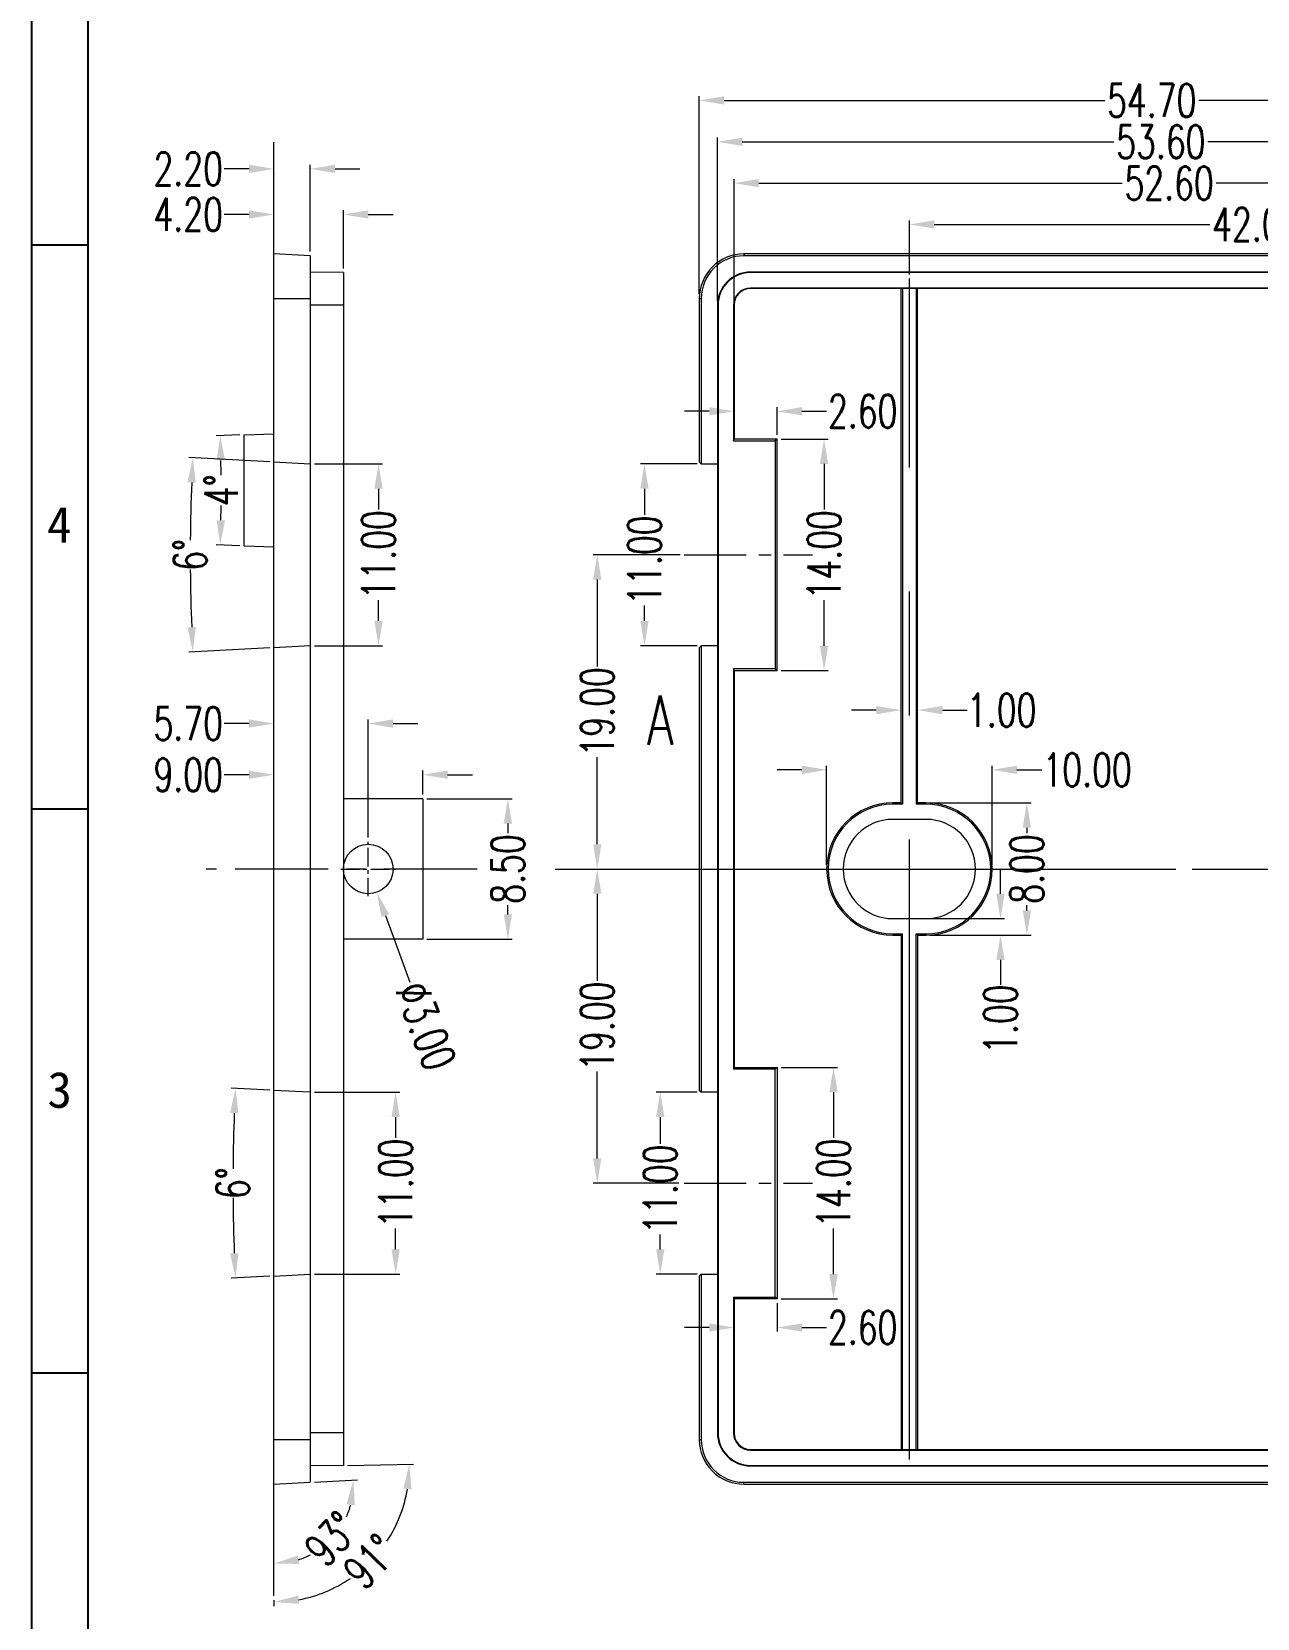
# Model space of a CAD drawing. Header units: millimetres. Extents: x 52832 to 53470, y -6025 to -5739.
# Drawn here: x 52835.3 to 52909.4, y -5965.3 to -5869.3 of the extents above; entities that cross this region are included whole.
import ezdxf
from ezdxf.enums import TextEntityAlignment as Align

# ---------------------------------------------------------------- set-up
doc = ezdxf.new("R2010")
doc.units = ezdxf.units.MM
doc.linetypes.add('CENTER', pattern=[0.6, 0.375, -0.075, 0.075, -0.075])
doc.linetypes.add('DIVIDE', pattern=[31.75, 12.7, -6.35, 0, -6.35, 0, -6.35])
doc.layers.get('0').update_dxf_attribs({"linetype": 'CONTINUOUS'})
doc.layers.get('Defpoints').update_dxf_attribs({"linetype": 'CONTINUOUS'})
for name, color, linetype, lineweight in [('dim', 82, 'CONTINUOUS', 9), ('hatch', 4, 'CONTINUOUS', 9), ('part', 7, 'CONTINUOUS', 20)]:
    doc.layers.add(name, color=color, linetype=linetype, lineweight=lineweight)
doc.styles.get("Standard").update_dxf_attribs({"font": 'romans.shx', "width": 0.7})
doc.styles.add('宋体', font='SimSun.ttf', dxfattribs={"width": 0.7})
doc.dimstyles.new('03', dxfattribs={"dimscale": 0.5, "dimtxt": 4, "dimasz": 3, "dimexe": 0.5, "dimexo": 0.5, "dimgap": 0.09, "dimtad": 0, "dimzin": 0, "dimdsep": 46, "dimtxsty": 'Standard', "dimcen": 0, "dimclrd": 256, "dimclre": 256, "dimclrt": 6, "dimazin": 2, "dimtp": 0.01, "dimtm": 0.01, "dimtfac": 1, "dimtofl": 0, "dimtmove": 0, "dimatfit": 0, "dimfxl": 0, "dimtolj": 1, "dimtzin": 0, "dimlwd": -1, "dimlwe": -1, "dimarcsym": 0})

# ---------------------------------------------------------------- blocks, each defined once
blk = doc.blocks.new('*D811')
at = {"layer": 'Defpoints', "color": 0}
for p in [(52888.384, -5880.971), (52930.384, -5880.681), (52888.384, -5884.236)]:
    blk.add_point(p, dxfattribs=at)
at = {"layer": 'dim'}
for p, q in [((52888.384, -5883.986), (52888.384, -5880.721)), ((52889.884, -5880.971), (52906.539, -5880.971)), ((52928.884, -5880.971), (52912.229, -5880.971)), ((52930.384, -5880.931), (52930.384, -5881.221))]:
    blk.add_line(p, q, dxfattribs=at)
for points in [[(52889.884, -5880.721), (52889.884, -5881.221), (52888.384, -5880.971)], [(52928.884, -5880.721), (52928.884, -5881.221), (52930.384, -5880.971)]]:
    blk.add_solid(points, dxfattribs=at)
at = {"layer": 'dim', "color": 6, "insert": (52909.384, -5880.971), "char_height": 2, "attachment_point": 5}
blk.add_mtext('\\A1;42.00', dxfattribs=at)
blk = doc.blocks.new('*D812')
at = {"layer": 'Defpoints', "color": 0}
for p in [(52877.784, -5878.471), (52930.384, -5880.681), (52877.784, -5885.848)]:
    blk.add_point(p, dxfattribs=at)
at = {"layer": 'dim'}
for p, q in [((52877.784, -5885.598), (52877.784, -5878.221)), ((52930.384, -5880.431), (52930.384, -5878.221)), ((52879.284, -5878.471), (52901.239, -5878.471)), ((52928.884, -5878.471), (52906.929, -5878.471))]:
    blk.add_line(p, q, dxfattribs=at)
for points in [[(52879.284, -5878.221), (52879.284, -5878.721), (52877.784, -5878.471)], [(52928.884, -5878.221), (52928.884, -5878.721), (52930.384, -5878.471)]]:
    blk.add_solid(points, dxfattribs=at)
at = {"layer": 'dim', "color": 6, "insert": (52904.084, -5878.471), "char_height": 2, "attachment_point": 5}
blk.add_mtext('\\A1;52.60', dxfattribs=at)
blk = doc.blocks.new('*D813')
at = {"layer": 'Defpoints', "color": 0}
for p in [(52876.784, -5875.971), (52930.384, -5880.681), (52876.784, -5885.848)]:
    blk.add_point(p, dxfattribs=at)
at = {"layer": 'dim'}
for p, q in [((52876.784, -5885.598), (52876.784, -5875.721)), ((52878.284, -5875.971), (52900.739, -5875.971)), ((52928.884, -5875.971), (52906.429, -5875.971)), ((52930.384, -5880.431), (52930.384, -5875.721))]:
    blk.add_line(p, q, dxfattribs=at)
for points in [[(52878.284, -5875.721), (52878.284, -5876.221), (52876.784, -5875.971)], [(52928.884, -5875.721), (52928.884, -5876.221), (52930.384, -5875.971)]]:
    blk.add_solid(points, dxfattribs=at)
at = {"layer": 'dim', "color": 6, "insert": (52903.584, -5875.971), "char_height": 2, "attachment_point": 5}
blk.add_mtext('\\A1;53.60', dxfattribs=at)
blk = doc.blocks.new('*D814')
at = {"layer": 'Defpoints', "color": 0}
for p in [(52875.684, -5873.471), (52930.384, -5880.681), (52875.684, -5885.443)]:
    blk.add_point(p, dxfattribs=at)
at = {"layer": 'dim'}
for p, q in [((52875.684, -5885.193), (52875.684, -5873.221)), ((52877.184, -5873.471), (52900.189, -5873.471)), ((52928.884, -5873.471), (52905.879, -5873.471)), ((52930.384, -5880.431), (52930.384, -5873.221))]:
    blk.add_line(p, q, dxfattribs=at)
for points in [[(52877.184, -5873.221), (52877.184, -5873.721), (52875.684, -5873.471)], [(52928.884, -5873.221), (52928.884, -5873.721), (52930.384, -5873.471)]]:
    blk.add_solid(points, dxfattribs=at)
at = {"layer": 'dim', "color": 6, "insert": (52903.034, -5873.471), "char_height": 2, "attachment_point": 5}
blk.add_mtext('\\A1;54.70', dxfattribs=at)
blk = doc.blocks.new('*D838')
at = {"layer": 'Defpoints', "color": 0}
for p in [(52883.384, -5913.95), (52883.384, -5919.948), (52893.384, -5919.948)]:
    blk.add_point(p, dxfattribs=at)
at = {"layer": 'dim'}
for p, q in [((52883.384, -5919.698), (52883.384, -5913.7)), ((52893.384, -5919.698), (52893.384, -5913.7)), ((52881.884, -5913.95), (52880.384, -5913.95)), ((52894.884, -5913.95), (52896.384, -5913.95))]:
    blk.add_line(p, q, dxfattribs=at)
for points in [[(52881.884, -5913.7), (52881.884, -5914.2), (52883.384, -5913.95)], [(52894.884, -5913.7), (52894.884, -5914.2), (52893.384, -5913.95)]]:
    blk.add_solid(points, dxfattribs=at)
at = {"layer": 'dim', "color": 6, "insert": (52899.129, -5913.95), "char_height": 2, "attachment_point": 5}
blk.add_mtext('\\A1;10.00', dxfattribs=at)
blk = doc.blocks.new('*D839')
at = {"layer": 'Defpoints', "color": 0}
for p in [(52889.384, -5915.948), (52889.384, -5923.948), (52895.485, -5923.948)]:
    blk.add_point(p, dxfattribs=at)
at = {"layer": 'dim'}
for p, q in [((52889.634, -5915.948), (52895.735, -5915.948)), ((52895.485, -5917.448), (52895.485, -5917.77)), ((52895.485, -5922.448), (52895.485, -5922.127)), ((52889.634, -5923.948), (52895.735, -5923.948))]:
    blk.add_line(p, q, dxfattribs=at)
for points in [[(52895.235, -5917.448), (52895.735, -5917.448), (52895.485, -5915.948)], [(52895.235, -5922.448), (52895.735, -5922.448), (52895.485, -5923.948)]]:
    blk.add_solid(points, dxfattribs=at)
at = {"layer": 'dim', "color": 6, "insert": (52895.485, -5919.948), "char_height": 2, "attachment_point": 5, "rotation": 90}
blk.add_mtext('\\A1;8.00', dxfattribs=at)
blk = doc.blocks.new('*D840')
at = {"layer": 'Defpoints', "color": 0}
for p in [(52889.384, -5922.948), (52889.384, -5923.948), (52893.889, -5923.948)]:
    blk.add_point(p, dxfattribs=at)
at = {"layer": 'dim'}
for p, q in [((52893.889, -5921.448), (52893.889, -5919.948)), ((52889.634, -5922.948), (52894.139, -5922.948)), ((52889.634, -5923.948), (52894.139, -5923.948)), ((52893.889, -5925.448), (52893.889, -5926.948))]:
    blk.add_line(p, q, dxfattribs=at)
for points in [[(52893.639, -5921.448), (52894.139, -5921.448), (52893.889, -5922.948)], [(52893.639, -5925.448), (52894.139, -5925.448), (52893.889, -5923.948)]]:
    blk.add_solid(points, dxfattribs=at)
at = {"layer": 'dim', "color": 6, "insert": (52893.889, -5929.027), "char_height": 2, "attachment_point": 5, "rotation": 90}
blk.add_mtext('\\A1;1.00', dxfattribs=at)
blk = doc.blocks.new('*D841')
at = {"layer": 'Defpoints', "color": 0}
for p in [(52887.884, -5910.34), (52888.884, -5910.34), (52888.884, -5910.34)]:
    blk.add_point(p, dxfattribs=at)
at = {"layer": 'dim'}
for p, q in [((52886.384, -5910.34), (52884.884, -5910.34)), ((52890.384, -5910.34), (52891.884, -5910.34))]:
    blk.add_line(p, q, dxfattribs=at)
for points in [[(52886.384, -5910.09), (52886.384, -5910.59), (52887.884, -5910.34)], [(52890.384, -5910.09), (52890.384, -5910.59), (52888.884, -5910.34)]]:
    blk.add_solid(points, dxfattribs=at)
at = {"layer": 'dim', "color": 6, "insert": (52893.963, -5910.34), "char_height": 2, "attachment_point": 5}
blk.add_mtext('\\A1;1.00', dxfattribs=at)
blk = doc.blocks.new('*D854')
at = {"layer": 'Defpoints', "color": 0}
for p in [(52869.518, -5919.948), (52869.518, -5919.948), (52874.701, -5938.948)]:
    blk.add_point(p, dxfattribs=at)
at = {"layer": 'dim'}
for p, q in [((52869.518, -5921.448), (52869.518, -5926.703)), ((52869.518, -5937.448), (52869.518, -5932.193)), ((52874.451, -5938.948), (52869.268, -5938.948))]:
    blk.add_line(p, q, dxfattribs=at)
for points in [[(52869.268, -5921.448), (52869.768, -5921.448), (52869.518, -5919.948)], [(52869.268, -5937.448), (52869.768, -5937.448), (52869.518, -5938.948)]]:
    blk.add_solid(points, dxfattribs=at)
at = {"layer": 'dim', "color": 6, "insert": (52869.518, -5929.448), "char_height": 2, "attachment_point": 5, "rotation": 90}
blk.add_mtext('\\A1;19.00', dxfattribs=at)
blk = doc.blocks.new('*D855')
at = {"layer": 'Defpoints', "color": 0}
for p in [(52874.775, -5900.948), (52869.518, -5919.948), (52869.518, -5919.948)]:
    blk.add_point(p, dxfattribs=at)
at = {"layer": 'dim'}
for p, q in [((52874.525, -5900.948), (52869.268, -5900.948)), ((52869.518, -5902.448), (52869.518, -5907.703)), ((52869.518, -5918.448), (52869.518, -5913.193))]:
    blk.add_line(p, q, dxfattribs=at)
for points in [[(52869.268, -5902.448), (52869.768, -5902.448), (52869.518, -5900.948)], [(52869.268, -5918.448), (52869.768, -5918.448), (52869.518, -5919.948)]]:
    blk.add_solid(points, dxfattribs=at)
at = {"layer": 'dim', "color": 6, "insert": (52869.518, -5910.448), "char_height": 2, "attachment_point": 5, "rotation": 90}
blk.add_mtext('\\A1;19.00', dxfattribs=at)
blk = doc.blocks.new('*D856')
at = {"layer": 'Defpoints', "color": 0}
for p in [(52875.8, -5895.448), (52872.372, -5906.448), (52875.8, -5906.448)]:
    blk.add_point(p, dxfattribs=at)
at = {"layer": 'dim'}
for p, q in [((52875.55, -5895.448), (52872.122, -5895.448)), ((52872.372, -5896.948), (52872.372, -5898.524)), ((52872.372, -5904.948), (52872.372, -5904.014)), ((52875.55, -5906.448), (52872.122, -5906.448))]:
    blk.add_line(p, q, dxfattribs=at)
for points in [[(52872.122, -5896.948), (52872.622, -5896.948), (52872.372, -5895.448)], [(52872.122, -5904.948), (52872.622, -5904.948), (52872.372, -5906.448)]]:
    blk.add_solid(points, dxfattribs=at)
at = {"layer": 'dim', "color": 6, "insert": (52872.372, -5901.269), "char_height": 2, "attachment_point": 5, "rotation": 90}
blk.add_mtext('\\A1;11.00', dxfattribs=at)
blk = doc.blocks.new('*D857')
at = {"layer": 'Defpoints', "color": 0}
for p in [(52880.384, -5893.948), (52880.384, -5907.948), (52883.225, -5907.948)]:
    blk.add_point(p, dxfattribs=at)
at = {"layer": 'dim'}
for p, q in [((52880.634, -5893.948), (52883.475, -5893.948)), ((52883.225, -5895.448), (52883.225, -5898.203)), ((52883.225, -5906.448), (52883.225, -5903.693)), ((52880.634, -5907.948), (52883.475, -5907.948))]:
    blk.add_line(p, q, dxfattribs=at)
for points in [[(52882.975, -5895.448), (52883.475, -5895.448), (52883.225, -5893.948)], [(52882.975, -5906.448), (52883.475, -5906.448), (52883.225, -5907.948)]]:
    blk.add_solid(points, dxfattribs=at)
at = {"layer": 'dim', "color": 6, "insert": (52883.225, -5900.948), "char_height": 2, "attachment_point": 5, "rotation": 90}
blk.add_mtext('\\A1;14.00', dxfattribs=at)
blk = doc.blocks.new('*D858')
at = {"layer": 'Defpoints', "color": 0}
for p in [(52877.784, -5892.267), (52877.784, -5892.267), (52880.384, -5893.948)]:
    blk.add_point(p, dxfattribs=at)
at = {"layer": 'dim'}
for p, q in [((52876.284, -5892.267), (52874.784, -5892.267)), ((52880.384, -5893.698), (52880.384, -5892.017)), ((52881.884, -5892.267), (52883.384, -5892.267))]:
    blk.add_line(p, q, dxfattribs=at)
for points in [[(52876.284, -5892.017), (52876.284, -5892.517), (52877.784, -5892.267)], [(52881.884, -5892.017), (52881.884, -5892.517), (52880.384, -5892.267)]]:
    blk.add_solid(points, dxfattribs=at)
at = {"layer": 'dim', "color": 6, "insert": (52885.563, -5892.267), "char_height": 2, "attachment_point": 5}
blk.add_mtext('\\A1;2.60', dxfattribs=at)
blk = doc.blocks.new('*D859')
at = {"layer": 'Defpoints', "color": 0}
for p in [(52875.8, -5933.448), (52873.325, -5944.448), (52875.8, -5944.448)]:
    blk.add_point(p, dxfattribs=at)
at = {"layer": 'dim'}
for p, q in [((52875.55, -5933.448), (52873.075, -5933.448)), ((52873.325, -5934.948), (52873.325, -5936.558)), ((52873.325, -5942.948), (52873.325, -5942.048)), ((52875.55, -5944.448), (52873.075, -5944.448))]:
    blk.add_line(p, q, dxfattribs=at)
for points in [[(52873.075, -5934.948), (52873.575, -5934.948), (52873.325, -5933.448)], [(52873.075, -5942.948), (52873.575, -5942.948), (52873.325, -5944.448)]]:
    blk.add_solid(points, dxfattribs=at)
at = {"layer": 'dim', "color": 6, "insert": (52873.325, -5939.303), "char_height": 2, "attachment_point": 5, "rotation": 90}
blk.add_mtext('\\A1;11.00', dxfattribs=at)
blk = doc.blocks.new('*D860')
at = {"layer": 'Defpoints', "color": 0}
for p in [(52880.384, -5931.948), (52880.384, -5945.948), (52883.798, -5945.948)]:
    blk.add_point(p, dxfattribs=at)
at = {"layer": 'dim'}
for p, q in [((52880.634, -5931.948), (52884.048, -5931.948)), ((52883.798, -5933.448), (52883.798, -5936.203)), ((52883.798, -5944.448), (52883.798, -5941.693)), ((52880.634, -5945.948), (52884.048, -5945.948))]:
    blk.add_line(p, q, dxfattribs=at)
for points in [[(52883.548, -5933.448), (52884.048, -5933.448), (52883.798, -5931.948)], [(52883.548, -5944.448), (52884.048, -5944.448), (52883.798, -5945.948)]]:
    blk.add_solid(points, dxfattribs=at)
at = {"layer": 'dim', "color": 6, "insert": (52883.798, -5938.948), "char_height": 2, "attachment_point": 5, "rotation": 90}
blk.add_mtext('\\A1;14.00', dxfattribs=at)
blk = doc.blocks.new('*D861')
at = {"layer": 'Defpoints', "color": 0}
for p in [(52880.384, -5945.948), (52877.784, -5947.675), (52877.784, -5947.675)]:
    blk.add_point(p, dxfattribs=at)
at = {"layer": 'dim'}
for p, q in [((52880.384, -5946.198), (52880.384, -5947.925)), ((52876.284, -5947.675), (52874.784, -5947.675)), ((52881.884, -5947.675), (52883.384, -5947.675))]:
    blk.add_line(p, q, dxfattribs=at)
for points in [[(52876.284, -5947.425), (52876.284, -5947.925), (52877.784, -5947.675)], [(52881.884, -5947.425), (52881.884, -5947.925), (52880.384, -5947.675)]]:
    blk.add_solid(points, dxfattribs=at)
at = {"layer": 'dim', "color": 6, "insert": (52885.563, -5947.675), "char_height": 2, "attachment_point": 5}
blk.add_mtext('\\A1;2.60', dxfattribs=at)
blk = doc.blocks.new('*D893')
at = {"layer": 'Defpoints', "color": 0}
for p in [(52849.974, -5877.61), (52849.974, -5877.61), (52852.174, -5882.865)]:
    blk.add_point(p, dxfattribs=at)
at = {"layer": 'dim'}
for p, q in [((52852.174, -5882.615), (52852.174, -5877.36)), ((52848.474, -5877.61), (52846.974, -5877.61)), ((52853.674, -5877.61), (52855.174, -5877.61))]:
    blk.add_line(p, q, dxfattribs=at)
for points in [[(52848.474, -5877.36), (52848.474, -5877.86), (52849.974, -5877.61)], [(52853.674, -5877.36), (52853.674, -5877.86), (52852.174, -5877.61)]]:
    blk.add_solid(points, dxfattribs=at)
at = {"layer": 'dim', "color": 6, "insert": (52844.795, -5877.61), "char_height": 2, "attachment_point": 5}
blk.add_mtext('\\A1;2.20', dxfattribs=at)
blk = doc.blocks.new('*D894')
at = {"layer": 'Defpoints', "color": 0}
for p in [(52849.974, -5880.365), (52849.974, -5880.365), (52854.174, -5883.883)]:
    blk.add_point(p, dxfattribs=at)
at = {"layer": 'dim'}
for p, q in [((52854.174, -5883.633), (52854.174, -5880.115)), ((52848.474, -5880.365), (52846.974, -5880.365)), ((52855.674, -5880.365), (52857.174, -5880.365))]:
    blk.add_line(p, q, dxfattribs=at)
for points in [[(52848.474, -5880.115), (52848.474, -5880.615), (52849.974, -5880.365)], [(52855.674, -5880.115), (52855.674, -5880.615), (52854.174, -5880.365)]]:
    blk.add_solid(points, dxfattribs=at)
at = {"layer": 'dim', "color": 6, "insert": (52844.795, -5880.365), "char_height": 2, "attachment_point": 5}
blk.add_mtext('\\A1;4.20', dxfattribs=at)
blk = doc.blocks.new('*D895')
at = {"layer": 'Defpoints', "color": 0}
for p in [(52849.974, -5875.989), (52849.974, -5957.148), (52852.174, -5957.033), (52852.45, -5961.269), (52849.974, -5963.908)]:
    blk.add_point(p, dxfattribs=at)
at = {"layer": 'dim'}
blk.add_line((52852.423, -5957.02), (52855.024, -5956.884), dxfattribs=at)
for start, end in [(335.66774, 345.04812), (287.95188, 297.33226)]:
    blk.add_arc((52849.974, -5957.148), 4.807, start, end, dxfattribs=at)
for points in [[(52854.369, -5958.363), (52854.867, -5958.415), (52854.774, -5956.897)], [(52851.494, -5961.968), (52851.416, -5961.475), (52849.974, -5961.956)]]:
    blk.add_solid(points, dxfattribs=at)
at = {"layer": 'dim', "color": 6, "insert": (52853.461, -5960.457), "char_height": 2, "attachment_point": 5, "rotation": 46.5}
blk.add_mtext('\\A1;93°', dxfattribs=at)
blk = doc.blocks.new('*D896')
at = {"layer": 'Defpoints', "color": 0}
for p in [(52849.974, -5875.989), (52852.174, -5956.048), (52854.174, -5956.014), (52854.108, -5963.152), (52849.974, -5963.908)]:
    blk.add_point(p, dxfattribs=at)
at = {"layer": 'dim'}
for p, q in [((52854.424, -5956.009), (52858.408, -5955.94)), ((52849.974, -5964.158), (52849.974, -5964.523))]:
    blk.add_line(p, q, dxfattribs=at)
for start, end in [(326.61668, 350.48646), (280.51354, 304.38332)]:
    blk.add_arc((52849.974, -5956.087), 8.186, start, end, dxfattribs=at)
for points in [[(52857.798, -5957.421), (52858.296, -5957.458), (52858.158, -5955.944)], [(52851.49, -5964.384), (52851.444, -5963.887), (52849.974, -5964.273)]]:
    blk.add_solid(points, dxfattribs=at)
at = {"layer": 'dim', "color": 6, "insert": (52855.812, -5961.825), "char_height": 2, "attachment_point": 5, "rotation": 45.5}
blk.add_mtext('\\A1;91°', dxfattribs=at)
blk = doc.blocks.new('*D897')
at = {"layer": 'Defpoints', "color": 0}
for p in [(52852.174, -5933.448), (52852.174, -5944.448), (52857.331, -5944.448)]:
    blk.add_point(p, dxfattribs=at)
at = {"layer": 'dim'}
for p, q in [((52852.424, -5933.448), (52857.581, -5933.448)), ((52857.331, -5934.948), (52857.331, -5936.203)), ((52857.331, -5942.948), (52857.331, -5941.693)), ((52852.424, -5944.448), (52857.581, -5944.448))]:
    blk.add_line(p, q, dxfattribs=at)
for points in [[(52857.081, -5934.948), (52857.581, -5934.948), (52857.331, -5933.448)], [(52857.081, -5942.948), (52857.581, -5942.948), (52857.331, -5944.448)]]:
    blk.add_solid(points, dxfattribs=at)
at = {"layer": 'dim', "color": 6, "insert": (52857.331, -5938.948), "char_height": 2, "attachment_point": 5, "rotation": 90}
blk.add_mtext('\\A1;11.00', dxfattribs=at)
blk = doc.blocks.new('*D898')
at = {"layer": 'Defpoints', "color": 0}
for p in [(52849.974, -5933.333), (52852.174, -5933.448), (52847.516, -5937.035), (52852.174, -5944.448), (52849.974, -5944.564)]:
    blk.add_point(p, dxfattribs=at)
at = {"layer": 'dim'}
for p, q in [((52849.724, -5933.32), (52847.4, -5933.198)), ((52849.724, -5944.577), (52847.4, -5944.699))]:
    blk.add_line(p, q, dxfattribs=at)
for start, end in [(177.78401, 179.54091), (180.45909, 182.21599)]:
    blk.add_arc((52957.12, -5938.948), 109.621, start, end, dxfattribs=at)
for points in [[(52847.331, -5934.698), (52847.831, -5934.721), (52847.649, -5933.211)], [(52847.831, -5943.176), (52847.331, -5943.198), (52847.649, -5944.686)]]:
    blk.add_solid(points, dxfattribs=at)
at = {"layer": 'dim', "color": 6, "insert": (52847.499, -5938.948), "char_height": 2, "attachment_point": 5, "rotation": 90}
blk.add_mtext('\\A1;6°', dxfattribs=at)
blk = doc.blocks.new('*D899')
at = {"layer": 'Defpoints', "color": 0}
for p in [(52849.974, -5895.333), (52852.174, -5895.448), (52844.935, -5898.99), (52849.974, -5906.564), (52852.174, -5906.448)]:
    blk.add_point(p, dxfattribs=at)
at = {"layer": 'dim'}
for p, q in [((52849.724, -5895.32), (52844.822, -5895.063)), ((52849.724, -5906.577), (52844.822, -5906.834))]:
    blk.add_line(p, q, dxfattribs=at)
for start, end in [(177.76598, 179.55148), (180.44852, 182.23402)]:
    blk.add_arc((52957.12, -5900.948), 112.202, start, end, dxfattribs=at)
for points in [[(52844.753, -5896.563), (52845.253, -5896.586), (52845.072, -5895.076)], [(52845.253, -5905.311), (52844.753, -5905.334), (52845.072, -5906.821)]]:
    blk.add_solid(points, dxfattribs=at)
at = {"layer": 'dim', "color": 6, "insert": (52844.918, -5900.948), "char_height": 2, "attachment_point": 5, "rotation": 90}
blk.add_mtext('\\A1;6°', dxfattribs=at)
blk = doc.blocks.new('*D900')
at = {"layer": 'Defpoints', "color": 0}
for p in [(52848.174, -5893.688), (52849.974, -5893.625), (52846.779, -5898.152), (52848.174, -5900.409), (52849.974, -5900.472)]:
    blk.add_point(p, dxfattribs=at)
at = {"layer": 'dim'}
for p, q in [((52847.924, -5893.697), (52846.478, -5893.747)), ((52847.924, -5900.4), (52846.478, -5900.35))]:
    blk.add_line(p, q, dxfattribs=at)
for start, end in [(0.55078, 1.09378), (358.90622, 359.44922)]:
    blk.add_arc((52751.947, -5897.048), 94.839, start, end, dxfattribs=at)
for points in [[(52846.518, -5895.245), (52847.018, -5895.231), (52846.728, -5893.739)], [(52847.018, -5898.866), (52846.518, -5898.852), (52846.728, -5900.358)]]:
    blk.add_solid(points, dxfattribs=at)
at = {"layer": 'dim', "color": 6, "insert": (52846.785, -5897.048), "char_height": 2, "attachment_point": 5, "rotation": 90}
blk.add_mtext('\\A1;4°', dxfattribs=at)
blk = doc.blocks.new('*D901')
at = {"layer": 'Defpoints', "color": 0}
for p in [(52852.174, -5895.448), (52852.174, -5906.448), (52856.297, -5906.448)]:
    blk.add_point(p, dxfattribs=at)
at = {"layer": 'dim'}
for p, q in [((52852.424, -5895.448), (52856.547, -5895.448)), ((52856.297, -5896.948), (52856.297, -5898.203)), ((52856.297, -5904.948), (52856.297, -5903.693)), ((52852.424, -5906.448), (52856.547, -5906.448))]:
    blk.add_line(p, q, dxfattribs=at)
for points in [[(52856.047, -5896.948), (52856.547, -5896.948), (52856.297, -5895.448)], [(52856.047, -5904.948), (52856.547, -5904.948), (52856.297, -5906.448)]]:
    blk.add_solid(points, dxfattribs=at)
at = {"layer": 'dim', "color": 6, "insert": (52856.297, -5900.948), "char_height": 2, "attachment_point": 5, "rotation": 90}
blk.add_mtext('\\A1;11.00', dxfattribs=at)
blk = doc.blocks.new('*D902')
at = {"layer": 'Defpoints', "color": 0}
for p in [(52858.974, -5915.698), (52858.974, -5924.198), (52864.116, -5924.198)]:
    blk.add_point(p, dxfattribs=at)
at = {"layer": 'dim'}
for p, q in [((52859.224, -5915.698), (52864.366, -5915.698)), ((52864.116, -5917.198), (52864.116, -5917.77)), ((52864.116, -5922.698), (52864.116, -5922.127)), ((52859.224, -5924.198), (52864.366, -5924.198))]:
    blk.add_line(p, q, dxfattribs=at)
for points in [[(52863.866, -5917.198), (52864.366, -5917.198), (52864.116, -5915.698)], [(52863.866, -5922.698), (52864.366, -5922.698), (52864.116, -5924.198)]]:
    blk.add_solid(points, dxfattribs=at)
at = {"layer": 'dim', "color": 6, "insert": (52864.116, -5919.948), "char_height": 2, "attachment_point": 5, "rotation": 90}
blk.add_mtext('\\A1;8.50', dxfattribs=at)
blk = doc.blocks.new('*D903')
at = {"layer": 'Defpoints', "color": 0}
for p in [(52849.974, -5911.151), (52849.974, -5911.151), (52855.674, -5918.298)]:
    blk.add_point(p, dxfattribs=at)
at = {"layer": 'dim'}
for p, q in [((52855.674, -5918.048), (52855.674, -5910.901)), ((52848.474, -5911.151), (52846.974, -5911.151)), ((52857.174, -5911.151), (52858.674, -5911.151))]:
    blk.add_line(p, q, dxfattribs=at)
for points in [[(52848.474, -5910.901), (52848.474, -5911.401), (52849.974, -5911.151)], [(52857.174, -5910.901), (52857.174, -5911.401), (52855.674, -5911.151)]]:
    blk.add_solid(points, dxfattribs=at)
at = {"layer": 'dim', "color": 6, "insert": (52844.795, -5911.151), "char_height": 2, "attachment_point": 5}
blk.add_mtext('\\A1;5.70', dxfattribs=at)
blk = doc.blocks.new('*D904')
at = {"layer": 'Defpoints', "color": 0}
for p in [(52849.974, -5914.248), (52849.974, -5914.248), (52858.974, -5915.698)]:
    blk.add_point(p, dxfattribs=at)
at = {"layer": 'dim'}
for p, q in [((52848.474, -5914.248), (52846.974, -5914.248)), ((52858.974, -5915.448), (52858.974, -5913.998)), ((52860.474, -5914.248), (52861.974, -5914.248))]:
    blk.add_line(p, q, dxfattribs=at)
for points in [[(52848.474, -5913.998), (52848.474, -5914.498), (52849.974, -5914.248)], [(52860.474, -5913.998), (52860.474, -5914.498), (52858.974, -5914.248)]]:
    blk.add_solid(points, dxfattribs=at)
at = {"layer": 'dim', "color": 6, "insert": (52844.795, -5914.248), "char_height": 2, "attachment_point": 5}
blk.add_mtext('\\A1;9.00', dxfattribs=at)
blk = doc.blocks.new('*D905')
at = {"layer": 'Defpoints', "color": 0}
for p in [(52855.156, -5918.541), (52856.191, -5921.356)]:
    blk.add_point(p, dxfattribs=at)
at = {"layer": 'dim'}
blk.add_line((52856.709, -5922.764), (52858.19, -5926.793), dxfattribs=at)
blk.add_solid([(52856.943, -5922.678), (52856.474, -5922.85), (52856.191, -5921.356)], dxfattribs=at)
at = {"layer": 'dim', "color": 6, "insert": (52859.16, -5929.432), "char_height": 2, "attachment_point": 5, "rotation": 290.18487}
blk.add_mtext('\\A1;∅3.00', dxfattribs=at)
blk = doc.blocks.new('sa3l')
for p, q in [((11.66, 244.94), (5.83, 244.94)), ((11.66, 186.62), (5.83, 186.62)), ((11.66, 128.3), (5.83, 128.3))]:
    blk.add_line(p, q)
for points in [[(5.83, 5.83), (5.83, 484.06), (340.59, 484.06), (340.59, 5.83)], [(11.66, 11.66), (11.66, 478.22), (334.76, 478.22), (334.76, 11.66)]]:
    blk.add_lwpolyline(points, close=True)
at = {"style": '宋体'}
for s, p in [('4', (8.68, 216.01)), ('3', (8.72, 157.56))]:
    blk.add_text(s, height=3.73, dxfattribs=at).set_placement(p, align=Align.MIDDLE)

msp = doc.modelspace()

# ---------------------------------------------------------------- linework, layer by layer
at = {"layer": 'hatch', "linetype": 'DIVIDE', "ltscale": 0.5}
msp.add_line((52873.326, -5919.948), (52988.289, -5919.948), dxfattribs=at)
at = {"layer": 'hatch', "flags": 128}
msp.add_lwpolyline([(52873.326, -5919.948, 0, 0, 0), (52873.326, -5916.948, 0.9, 0, 0), (52873.326, -5913.948, 0, 0, 0)], format="xyseb", dxfattribs=at)
at = {"layer": 'part', "color": 1, "linetype": 'CENTER', "ltscale": 100}
for p, q in [((52849.974, -5963.908), (52849.974, -5875.989)), ((52888.384, -5955.661), (52888.384, -5884.236)), ((52866.98, -5919.948), (52997.841, -5919.948))]:
    msp.add_line(p, q, dxfattribs=at)
at = {"layer": 'part'}
for p, q in [((52849.974, -5957.147), (52849.974, -5882.748)), ((52852.174, -5882.865), (52849.974, -5882.749)), ((52852.174, -5882.865), (52852.174, -5957.033)), ((52878.379, -5882.748), (52878.379, -5882.864)), ((52955.663, -5882.748), (52878.379, -5882.748)), ((52955.631, -5882.864), (52878.379, -5882.865)), ((52854.174, -5883.883), (52852.174, -5883.848)), ((52854.174, -5883.883), (52854.174, -5956.014)), ((52878.784, -5883.883), (52878.784, -5883.848)), ((52981.984, -5883.848), (52878.784, -5883.848)), ((52981.984, -5883.883), (52878.784, -5883.883)), ((52878.784, -5884.814), (52878.784, -5884.848)), ((52981.984, -5884.814), (52878.784, -5884.814)), ((52887.884, -5884.848), (52878.784, -5884.848)), ((52887.884, -5884.848), (52887.972, -5884.831)), ((52887.884, -5915.948), (52887.884, -5884.848)), ((52887.972, -5884.831), (52887.972, -5916.036)), ((52887.972, -5884.831), (52888.797, -5884.831)), ((52888.797, -5884.831), (52888.797, -5916.036)), ((52888.884, -5884.848), (52888.797, -5884.831)), ((52888.884, -5915.948), (52888.884, -5884.848)), ((52971.884, -5884.848), (52888.884, -5884.848)), ((52849.974, -5885.443), (52852.174, -5885.443)), ((52854.174, -5885.848), (52852.174, -5885.848)), ((52875.684, -5885.443), (52875.684, -5895.333)), ((52875.684, -5885.443), (52875.8, -5885.443)), ((52875.8, -5885.443), (52875.8, -5895.448)), ((52876.784, -5885.848), (52876.784, -5954.048)), ((52876.819, -5885.848), (52876.784, -5885.848)), ((52876.819, -5885.848), (52876.819, -5954.048)), ((52877.749, -5885.848), (52877.749, -5894.053)), ((52877.749, -5885.848), (52877.784, -5885.848)), ((52877.784, -5885.848), (52877.784, -5893.948)), ((52848.174, -5893.688), (52849.974, -5893.625)), ((52848.174, -5900.409), (52848.174, -5893.688)), ((52877.749, -5894.053), (52877.784, -5893.948)), ((52877.749, -5894.053), (52880.279, -5894.053)), ((52880.384, -5893.948), (52877.784, -5893.948)), ((52880.384, -5893.948), (52880.279, -5894.053)), ((52880.279, -5894.053), (52880.279, -5907.844)), ((52880.384, -5907.948), (52880.384, -5893.948)), ((52849.974, -5895.333), (52852.174, -5895.448)), ((52875.684, -5895.333), (52875.8, -5895.448)), ((52875.8, -5895.448), (52876.784, -5895.448)), ((52848.174, -5900.409), (52849.974, -5900.472)), ((52852.174, -5906.448), (52849.974, -5906.564)), ((52875.8, -5906.448), (52875.684, -5906.564)), ((52875.684, -5906.564), (52875.684, -5933.333)), ((52875.8, -5906.448), (52875.8, -5933.448)), ((52876.784, -5906.448), (52875.8, -5906.448)), ((52877.749, -5907.844), (52877.749, -5932.053)), ((52877.784, -5907.948), (52877.749, -5907.844)), ((52880.279, -5907.844), (52877.749, -5907.844)), ((52877.784, -5907.948), (52877.784, -5931.948)), ((52877.784, -5907.948), (52880.384, -5907.948)), ((52880.384, -5907.948), (52880.279, -5907.844)), ((52858.974, -5915.698), (52854.174, -5915.698)), ((52858.974, -5915.698), (52858.974, -5924.198)), ((52887.384, -5916.036), (52887.384, -5915.948)), ((52887.884, -5915.948), (52887.384, -5915.948)), ((52887.972, -5916.036), (52887.384, -5916.036)), ((52887.884, -5915.948), (52887.972, -5916.036)), ((52888.884, -5915.948), (52888.797, -5916.036)), ((52889.384, -5916.036), (52888.797, -5916.036)), ((52889.384, -5915.948), (52888.884, -5915.948)), ((52889.384, -5916.036), (52889.384, -5915.948)), ((52889.384, -5916.948), (52887.384, -5916.948)), ((52887.384, -5922.948), (52889.384, -5922.948)), ((52858.974, -5924.198), (52854.174, -5924.198)), ((52887.384, -5923.861), (52887.384, -5923.948)), ((52887.384, -5923.861), (52887.972, -5923.861)), ((52887.384, -5923.948), (52887.884, -5923.948)), ((52887.884, -5923.948), (52887.972, -5923.861)), ((52887.884, -5923.948), (52887.884, -5955.048)), ((52887.972, -5955.066), (52887.972, -5923.861)), ((52888.797, -5955.066), (52888.797, -5923.861)), ((52888.884, -5923.948), (52888.797, -5923.861)), ((52888.797, -5923.861), (52889.384, -5923.861)), ((52888.884, -5923.948), (52888.884, -5955.048)), ((52888.884, -5923.948), (52889.384, -5923.948)), ((52889.384, -5923.861), (52889.384, -5923.948)), ((52877.784, -5931.948), (52877.749, -5932.053)), ((52880.279, -5932.053), (52877.749, -5932.053)), ((52877.784, -5931.948), (52880.384, -5931.948)), ((52880.384, -5931.948), (52880.279, -5932.053)), ((52880.279, -5945.844), (52880.279, -5932.053)), ((52880.384, -5931.948), (52880.384, -5945.948)), ((52852.174, -5933.448), (52849.974, -5933.333)), ((52875.8, -5933.448), (52875.684, -5933.333)), ((52876.784, -5933.448), (52875.8, -5933.448)), ((52849.974, -5944.564), (52852.174, -5944.448)), ((52875.684, -5944.564), (52875.8, -5944.448)), ((52875.8, -5944.448), (52875.801, -5954.454)), ((52875.8, -5944.448), (52876.784, -5944.448)), ((52875.684, -5944.564), (52875.684, -5954.454)), ((52877.749, -5945.844), (52877.784, -5945.948)), ((52877.749, -5945.844), (52877.749, -5954.048)), ((52877.749, -5945.844), (52880.279, -5945.844)), ((52877.784, -5945.948), (52877.784, -5954.048)), ((52880.384, -5945.948), (52877.784, -5945.948)), ((52880.384, -5945.948), (52880.279, -5945.844)), ((52854.174, -5954.048), (52852.174, -5954.048)), ((52876.819, -5954.048), (52876.784, -5954.048)), ((52877.749, -5954.048), (52877.784, -5954.048)), ((52849.974, -5954.454), (52852.174, -5954.454)), ((52875.684, -5954.454), (52875.8, -5954.454)), ((52878.784, -5955.083), (52878.784, -5955.048)), ((52878.784, -5955.048), (52887.884, -5955.048)), ((52878.784, -5955.083), (52981.984, -5955.083)), ((52887.884, -5955.048), (52887.972, -5955.066)), ((52888.797, -5955.066), (52887.972, -5955.066)), ((52888.884, -5955.048), (52888.797, -5955.066)), ((52888.884, -5955.048), (52971.884, -5955.048)), ((52854.174, -5956.014), (52852.174, -5956.048)), ((52878.784, -5956.014), (52878.784, -5956.048)), ((52878.784, -5956.014), (52981.984, -5956.014)), ((52878.784, -5956.048), (52981.984, -5956.048)), ((52849.974, -5957.148), (52852.174, -5957.033)), ((52878.379, -5957.148), (52878.379, -5957.033)), ((52878.379, -5957.033), (52955.631, -5957.033)), ((52878.379, -5957.148), (52955.663, -5957.148))]:
    msp.add_line(p, q, dxfattribs=at)
at = {"layer": 'part', "color": 1, "linetype": 'CENTER', "ltscale": 10}
for p, q in [((52874.775, -5900.948), (52882.537, -5900.948)), ((52874.775, -5938.948), (52882.537, -5938.948))]:
    msp.add_line(p, q, dxfattribs=at)
at = {"layer": 'part', "color": 1, "linetype": 'CENTER', "ltscale": 3}
for p, q in [((52855.674, -5921.598), (52855.674, -5918.298)), ((52854.024, -5919.948), (52857.324, -5919.948))]:
    msp.add_line(p, q, dxfattribs=at)
at = {"layer": 'part', "color": 1, "linetype": 'CENTER', "ltscale": 15}
msp.add_line((52862.25, -5919.948), (52845.884, -5919.948), dxfattribs=at)
at = {"layer": 'part'}
msp.add_circle((52855.674, -5919.948), 1.5, dxfattribs=at)
for centre, radius, start, end in [((52878.377, -5885.441), 2.691, 89.95188, 180.04812), ((52878.377, -5885.441), 2.576, 89.95188, 180.05027), ((52878.784, -5885.848), 2, 90, 180), ((52878.784, -5885.848), 1.965, 90, 180), ((52878.784, -5885.848), 1.035, 90, 180), ((52878.784, -5885.848), 1, 90, 180), ((52887.384, -5919.948), 4, 90, 270), ((52887.384, -5919.948), 3.913, 90, 270), ((52889.384, -5919.948), 4, 270, 90), ((52889.384, -5919.948), 3.913, 270, 90), ((52887.384, -5919.948), 3, 90, 270), ((52889.384, -5919.948), 3, 270, 90), ((52878.784, -5954.048), 2, 180, 270), ((52878.784, -5954.048), 1.965, 180, 270), ((52878.784, -5954.048), 1.035, 180, 270), ((52878.784, -5954.048), 1, 180, 270), ((52878.377, -5954.456), 2.691, 179.95188, 270.04812), ((52878.377, -5954.456), 2.576, 179.95188, 270.05027)]:
    msp.add_arc(centre, radius, start, end, dxfattribs=at)

# ---------------------------------------------------------------- block references
at = {"xscale": 0.5848199999961071, "yscale": 0.5848200000002544, "zscale": 0.58482}
msp.add_blockref('sa3l', (52831.926, -6025.459), dxfattribs=at)

# ---------------------------------------------------------------- texts
at = {"layer": 'hatch', "width": 0.7}
msp.add_text('A', height=3, dxfattribs=at).set_placement((52873.326, -5910.948), align=Align.MIDDLE)

# ---------------------------------------------------------------- dimensions: what is measured, and where the dimension line sits
at = {"layer": 'dim'}
for base, p1, p2, picture, middle in [((52875.684, -5873.471), (52930.384, -5880.681), (52875.684, -5885.443), '*D814', (52903.034, -5873.471)), ((52876.784, -5875.971), (52930.384, -5880.681), (52876.784, -5885.848), '*D813', (52903.584, -5875.971)), ((52849.974, -5877.61), (52852.174, -5882.865), (52849.974, -5877.61), '*D893', (52844.795, -5877.61)), ((52877.784, -5878.471), (52930.384, -5880.681), (52877.784, -5885.848), '*D812', (52904.084, -5878.471)), ((52849.974, -5880.365), (52854.174, -5883.883), (52849.974, -5880.365), '*D894', (52844.795, -5880.365)), ((52888.384, -5880.971), (52930.384, -5880.681), (52888.384, -5884.236), '*D811', (52909.384, -5880.971)), ((52888.884, -5910.34), (52887.884, -5910.34), (52888.884, -5910.34), '*D841', (52893.963, -5910.34)), ((52849.974, -5911.151), (52855.674, -5918.298), (52849.974, -5911.151), '*D903', (52844.795, -5911.151))]:
    dim = msp.add_linear_dim(base=base, p1=p1, p2=p2, dimstyle='03', dxfattribs=at)
    dim.commit()
    dim.dimension.update_dxf_attribs({"geometry": picture, "text_midpoint": middle})
for base, line1, line2, picture, middle in [((52852.4495, -5961.2689), ((52849.9737, -5963.9077), (52849.9737, -5875.9891)), ((52849.9737, -5957.1484), (52852.1737, -5957.0331)), '*D895', (52853.4606, -5960.4574)), ((52854.1079, -5963.1522), ((52849.9737, -5963.9077), (52849.9737, -5875.9891)), ((52854.1737, -5956.0135), (52852.1737, -5956.0484)), '*D896', (52855.8124, -5961.8245)), ((52846.779, -5898.1519), ((52848.1737, -5893.6881), (52849.9737, -5893.6253)), ((52848.1737, -5900.4087), (52849.9737, -5900.4716)), '*D900', (52846.7854, -5897.0484)), ((52844.935, -5898.9902), ((52849.9737, -5895.3331), (52852.1737, -5895.4484)), ((52852.1737, -5906.4484), (52849.9737, -5906.5637)), '*D899', (52844.9179, -5900.9484)), ((52847.5157, -5937.0353), ((52849.9737, -5944.5637), (52852.1737, -5944.4484)), ((52852.1737, -5933.4484), (52849.9737, -5933.3331)), '*D898', (52847.499, -5938.9484))]:
    dim = msp.add_angular_dim_2l(base=base, line1=line1, line2=line2, dimstyle='03', dxfattribs=at)
    dim.commit()
    dim.dimension.update_dxf_attribs({"geometry": picture, "text_midpoint": middle})
for base, p1, p2, picture, middle in [((52877.784, -5892.267), (52880.384, -5893.948), (52877.784, -5892.267), '*D858', (52885.563, -5892.267)), ((52883.384, -5913.95), (52893.384, -5919.948), (52883.384, -5919.948), '*D838', (52899.129, -5913.95)), ((52849.974, -5914.248), (52858.974, -5915.698), (52849.974, -5914.248), '*D904', (52844.795, -5914.248)), ((52877.784, -5947.675), (52880.384, -5945.948), (52877.784, -5947.675), '*D861', (52885.563, -5947.675))]:
    dim = msp.add_linear_dim(base=base, p1=p1, p2=p2, dimstyle='03', dxfattribs=at)
    dim.commit()
    dim.dimension.update_dxf_attribs({"geometry": picture, "text_midpoint": middle, "dimtype": 160})
for base, p1, p2, picture, middle in [((52883.225, -5907.948), (52880.384, -5893.948), (52880.384, -5907.948), '*D857', (52883.225, -5900.948)), ((52856.297, -5906.448), (52852.174, -5895.448), (52852.174, -5906.448), '*D901', (52856.297, -5900.948)), ((52869.518, -5919.948), (52874.775, -5900.948), (52869.518, -5919.948), '*D855', (52869.518, -5910.448)), ((52864.116, -5924.198), (52858.974, -5915.698), (52858.974, -5924.198), '*D902', (52864.116, -5919.948)), ((52895.485, -5923.948), (52889.384, -5915.948), (52889.384, -5923.948), '*D839', (52895.485, -5919.948)), ((52869.518, -5919.948), (52874.701, -5938.948), (52869.518, -5919.948), '*D854', (52869.518, -5929.448)), ((52893.889, -5923.948), (52889.384, -5922.948), (52889.384, -5923.948), '*D840', (52893.889, -5929.027)), ((52883.798, -5945.948), (52880.384, -5931.948), (52880.384, -5945.948), '*D860', (52883.798, -5938.948)), ((52857.331, -5944.448), (52852.174, -5933.448), (52852.174, -5944.448), '*D897', (52857.331, -5938.948))]:
    dim = msp.add_linear_dim(base=base, p1=p1, p2=p2, angle=90, dimstyle='03', dxfattribs=at)
    dim.commit()
    dim.dimension.update_dxf_attribs({"geometry": picture, "text_midpoint": middle})
for base, p1, p2, picture, middle in [((52872.372, -5906.448), (52875.8, -5895.448), (52875.8, -5906.448), '*D856', (52872.372, -5901.269)), ((52873.325, -5944.448), (52875.8, -5933.448), (52875.8, -5944.448), '*D859', (52873.325, -5939.303))]:
    dim = msp.add_linear_dim(base=base, p1=p1, p2=p2, angle=90, dimstyle='03', dxfattribs=at)
    dim.commit()
    dim.dimension.update_dxf_attribs({"geometry": picture, "text_midpoint": middle, "dimtype": 160})
dim = msp.add_diameter_dim_2p(p1=(52855.156, -5918.541), p2=(52856.191, -5921.356), dimstyle='03', dxfattribs=at)
dim.commit()
dim.dimension.update_dxf_attribs({"geometry": '*D905', "text_midpoint": (52859.16, -5929.432), "dimtype": 163})

doc.saveas('drawing.dxf')
